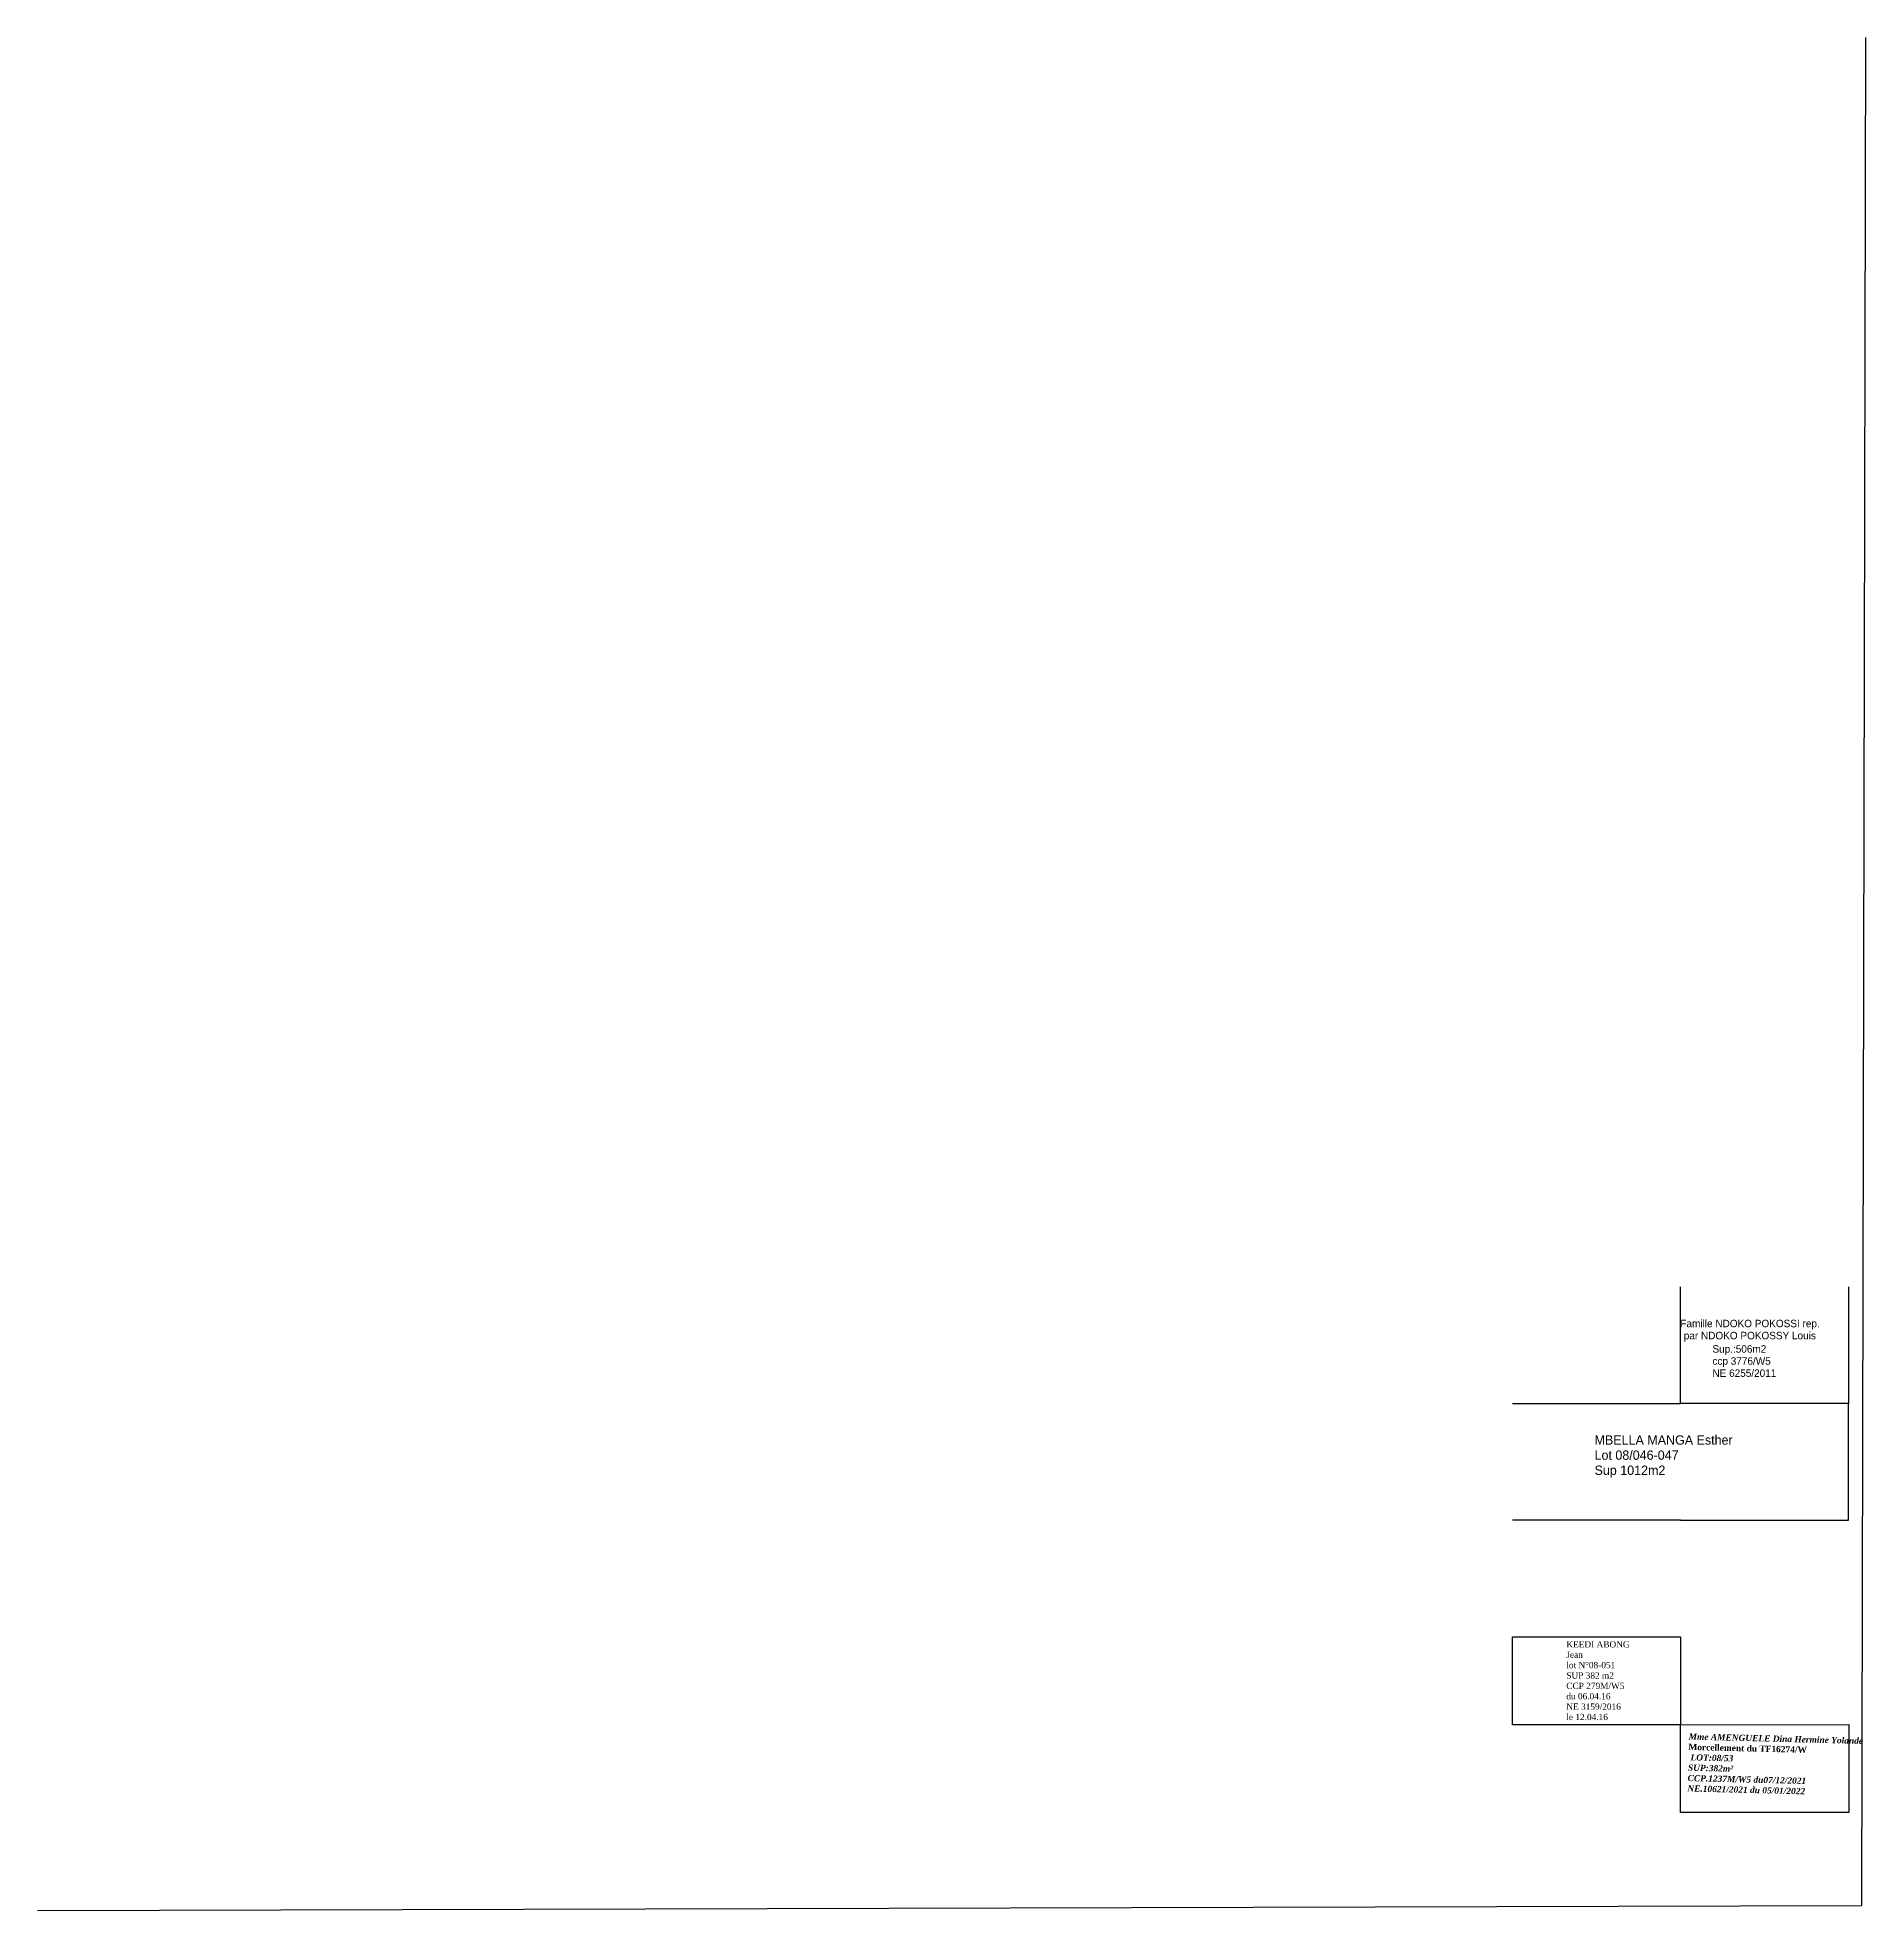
# Model space of a CAD drawing. Header units: millimetres. Extents: x 579832 to 917290, y 449831 to 1452191.
# Drawn here: x 915952.5 to 916246.2, y 1451610.9 to 1451911.8 of the extents above; entities that cross this region are included whole.
import ezdxf

# ---------------------------------------------------------------- set-up
doc = ezdxf.new("R2010")
doc.units = ezdxf.units.MM
doc.header["$LTSCALE"] = 10
doc.layers.add('end maj 26 02 2021', color=7, linetype='Continuous')
doc.layers.add('MAJ JAN 2022', color=1, linetype='Continuous')
doc.styles.add('Times 1.0', font='times.ttf', dxfattribs={"width": 0.99, "height": 1})

msp = doc.modelspace()

# ---------------------------------------------------------------- linework, layer by layer
at = {"layer": 'end maj 26 02 2021', "ltscale": 0.0014}
for p, q in [((916216.44, 1451692.35), (916216.44, 1451711.1)), ((916243.44, 1451711.1), (916243.44, 1451692.35)), ((916243.44, 1451692.35), (916216.44, 1451692.35))]:
    msp.add_line(p, q, dxfattribs=at)
at = {"layer": 'end maj 26 02 2021'}
for p, q in [((916189.44, 1451692.35), (916216.44, 1451692.35)), ((916243.44, 1451692.35), (916216.44, 1451692.35)), ((916243.44, 1451673.6), (916243.44, 1451692.35)), ((916216.44, 1451673.6), (916189.44, 1451673.6)), ((916216.44, 1451673.6), (916243.44, 1451673.6))]:
    msp.add_line(p, q, dxfattribs=at)
for points in [[(916246.15, 1451911.84), (916245.48, 1451611.64)], [(915952.47, 1451610.86), (916245.48, 1451611.64)]]:
    msp.add_lwpolyline(points, dxfattribs=at)
at = {"layer": 'end maj 26 02 2021', "color": 150, "linetype": 'ByBlock', "lineweight": -3, "ltscale": 0.0014, "flags": 128}
msp.add_lwpolyline([(916216.44, 1451654.85), (916216.45, 1451640.72), (916189.44, 1451640.72), (916189.44, 1451654.85)], close=True, dxfattribs=at)
at = {"layer": 'MAJ JAN 2022', "flags": 128}
msp.add_lwpolyline([(916216.45, 1451640.72), (916243.45, 1451640.73), (916243.45, 1451626.6), (916216.45, 1451626.59)], close=True, dxfattribs=at)

# ---------------------------------------------------------------- texts
at = {"layer": 'end maj 26 02 2021', "ltscale": 0.0014}
for s, p in [('Famille NDOKO POKOSSI rep.', (916216.41, 1451704.59)), ('par NDOKO POKOSSY Louis', (916216.95, 1451702.65)), (' Sup.:506m2', (916221.11, 1451700.5)), (' ccp 3776/W5', (916221.11, 1451698.56)), (' NE 6255/2011', (916221.11, 1451696.61))]:
    msp.add_text(s, height=1.2, dxfattribs=at).set_placement(p)
at = {"layer": 'end maj 26 02 2021', "color": 7}
for s, p in [('MBELLA MANGA Esther', (916202.62, 1451685.72)), ('Lot 08/046-047', (916202.62, 1451683.29)), ('Sup 1012m2', (916202.62, 1451680.86))]:
    msp.add_text(s, height=1.5, dxfattribs=at).set_placement(p)
at = {"layer": 'end maj 26 02 2021', "lineweight": -3, "ltscale": 0.0014, "insert": (916198.08, 1451654.13), "char_height": 1, "width": 10.8252, "attachment_point": 1, "style": 'Times 1.0'}
msp.add_mtext('{\\fTimes New Roman|b0|i0|c0|p0;\\C7;KEEDI ABONG Jean\\Plot N°08-051\\PSUP 382 m2\\PCCP 279M/W5 du 06.04.16\\PNE 3159/2016\\Ple 12.04.16}', dxfattribs=at)
at = {"layer": 'MAJ JAN 2022', "insert": (916217.75, 1451639.33), "char_height": 1, "width": 26.6675, "attachment_point": 1, "rotation": 358.566}
msp.add_mtext('{\\fTimes New Roman|b1|i1|c0|p18;Mme AMENGUELE Dina Hermine Yolande\\P\\fTimes New Roman|b1|i0|c0|p18;\\C1;Morcellement du TF16274/W\\fTimes New Roman|b1|i1|c0|p18;\\C256;\\P LOT:08/53\\PSUP:382m²\\PCCP.1237M/W5 du07/12/2021\\PNE.10621/2021 du 05/01/2022 }', dxfattribs=at)

doc.saveas('drawing.dxf')
